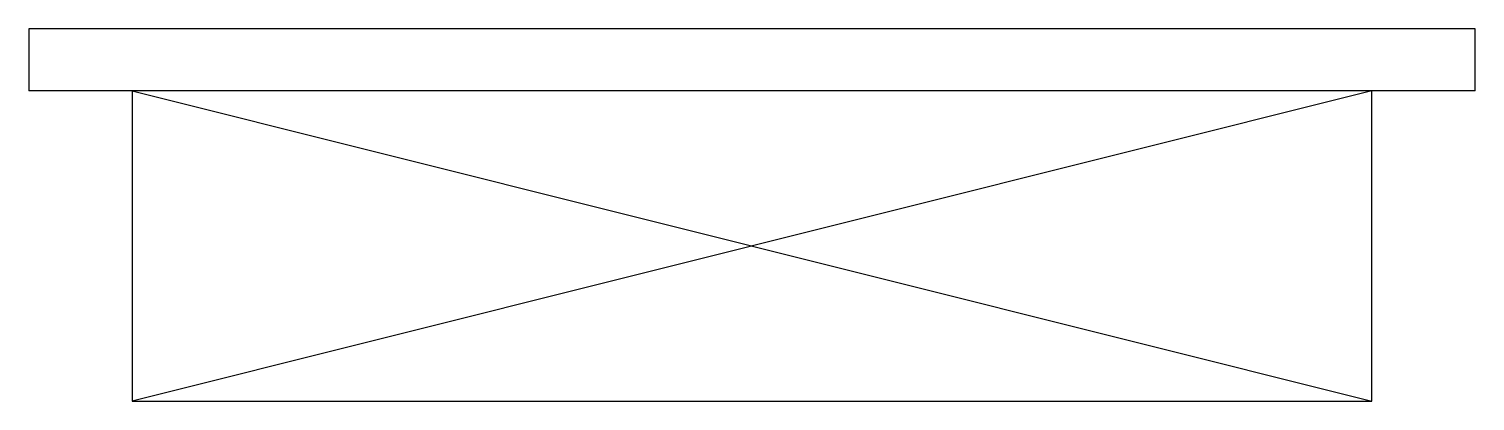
# Model space of a CAD drawing. Header units: millimetres. Extents: x -52.74 to -52.04, y 57.378 to 57.558.
import ezdxf

# ---------------------------------------------------------------- set-up
doc = ezdxf.new("R2010")
doc.units = ezdxf.units.MM
doc.header["$LTSCALE"] = 10
doc.layers.add('Inc_símbolos', color=2, linetype='Continuous')

msp = doc.modelspace()

# ---------------------------------------------------------------- linework, layer by layer
at = {"layer": 'Inc_símbolos'}
for p, q in [((-52.74035, 57.55751), (-52.74035, 57.52751)), ((-52.04035, 57.55751), (-52.74035, 57.55751)), ((-52.04035, 57.52751), (-52.04035, 57.55751)), ((-52.04035, 57.52751), (-52.74035, 57.52751))]:
    msp.add_line(p, q, dxfattribs=at)
at = {"layer": 'Inc_símbolos', "color": 3}
for p, q in [((-52.69035, 57.52751), (-52.69035, 57.37751)), ((-52.09035, 57.37751), (-52.09035, 57.52751)), ((-52.69035, 57.37751), (-52.09035, 57.37751))]:
    msp.add_line(p, q, dxfattribs=at)
at = {"layer": 'Inc_símbolos', "color": 2}
for p, q in [((-52.09035, 57.52751), (-52.69035, 57.37751)), ((-52.69035, 57.52751), (-52.09035, 57.37751))]:
    msp.add_line(p, q, dxfattribs=at)

doc.saveas('drawing.dxf')
